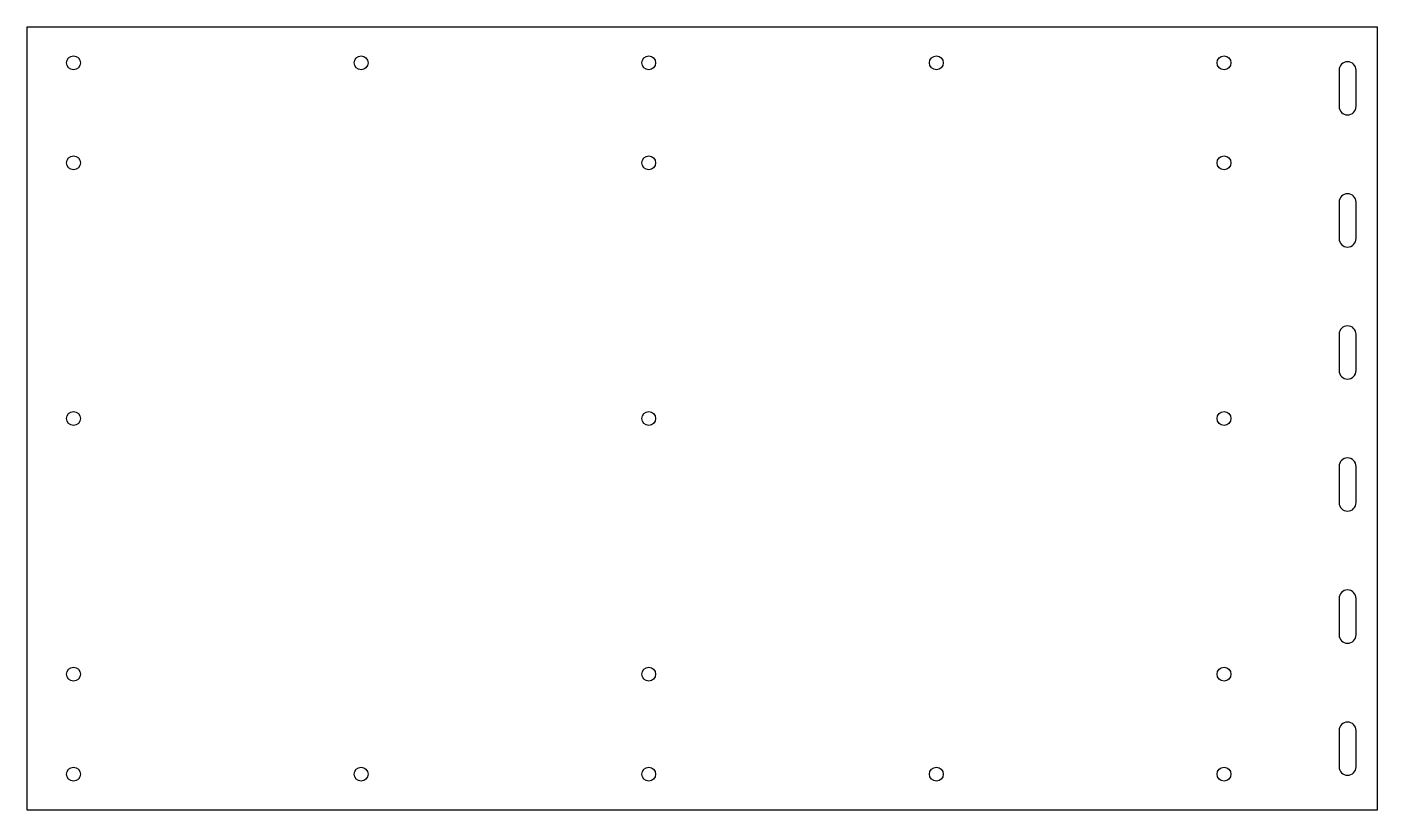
# Model space of a CAD drawing. Header units: millimetres. Extents: x 0 to 634, y 0 to 368.
import ezdxf

# ---------------------------------------------------------------- set-up
doc = ezdxf.new("R2010")
doc.units = ezdxf.units.MM
doc.layers.add('CONTOUR', color=1, linetype='Continuous')
doc.layers.add('TROUS', color=5, linetype='Continuous')

msp = doc.modelspace()

# ---------------------------------------------------------------- linework, layer by layer
at = {"layer": 'CONTOUR'}
msp.add_lwpolyline([(633.6, 0), (0, 0), (0, 367.6), (633.6, 367.6)], close=True, dxfattribs=at)
at = {"layer": 'TROUS'}
for points in [[(615.8, 347.3), (615.8, 330.3, 1), (623.8, 330.3), (623.8, 347.3, 1)], [(615.8, 285.3), (615.8, 268.3, 1), (623.8, 268.3), (623.8, 285.3, 1)], [(615.8, 223.3), (615.8, 206.3, 1), (623.8, 206.3), (623.8, 223.3, 1)], [(615.8, 161.3), (615.8, 144.3, 1), (623.8, 144.3), (623.8, 161.3, 1)], [(615.8, 99.3), (615.8, 82.3, 1), (623.8, 82.3), (623.8, 99.3, 1)], [(615.8, 37.3), (615.8, 20.3, 1), (623.8, 20.3), (623.8, 37.3, 1)]]:
    msp.add_lwpolyline(points, format="xyb", close=True, dxfattribs=at)
for centre in [(21.8, 350.8), (156.8, 350.8), (291.8, 350.8), (426.8, 350.8), (561.8, 350.8), (21.8, 303.8), (291.8, 303.8), (561.8, 303.8), (21.8, 183.8), (291.8, 183.8), (561.8, 183.8), (21.8, 63.8), (291.8, 63.8), (561.8, 63.8), (21.8, 16.8), (156.8, 16.8), (291.8, 16.8), (426.8, 16.8), (561.8, 16.8)]:
    msp.add_circle(centre, 3.25, dxfattribs=at)

doc.saveas('drawing.dxf')
